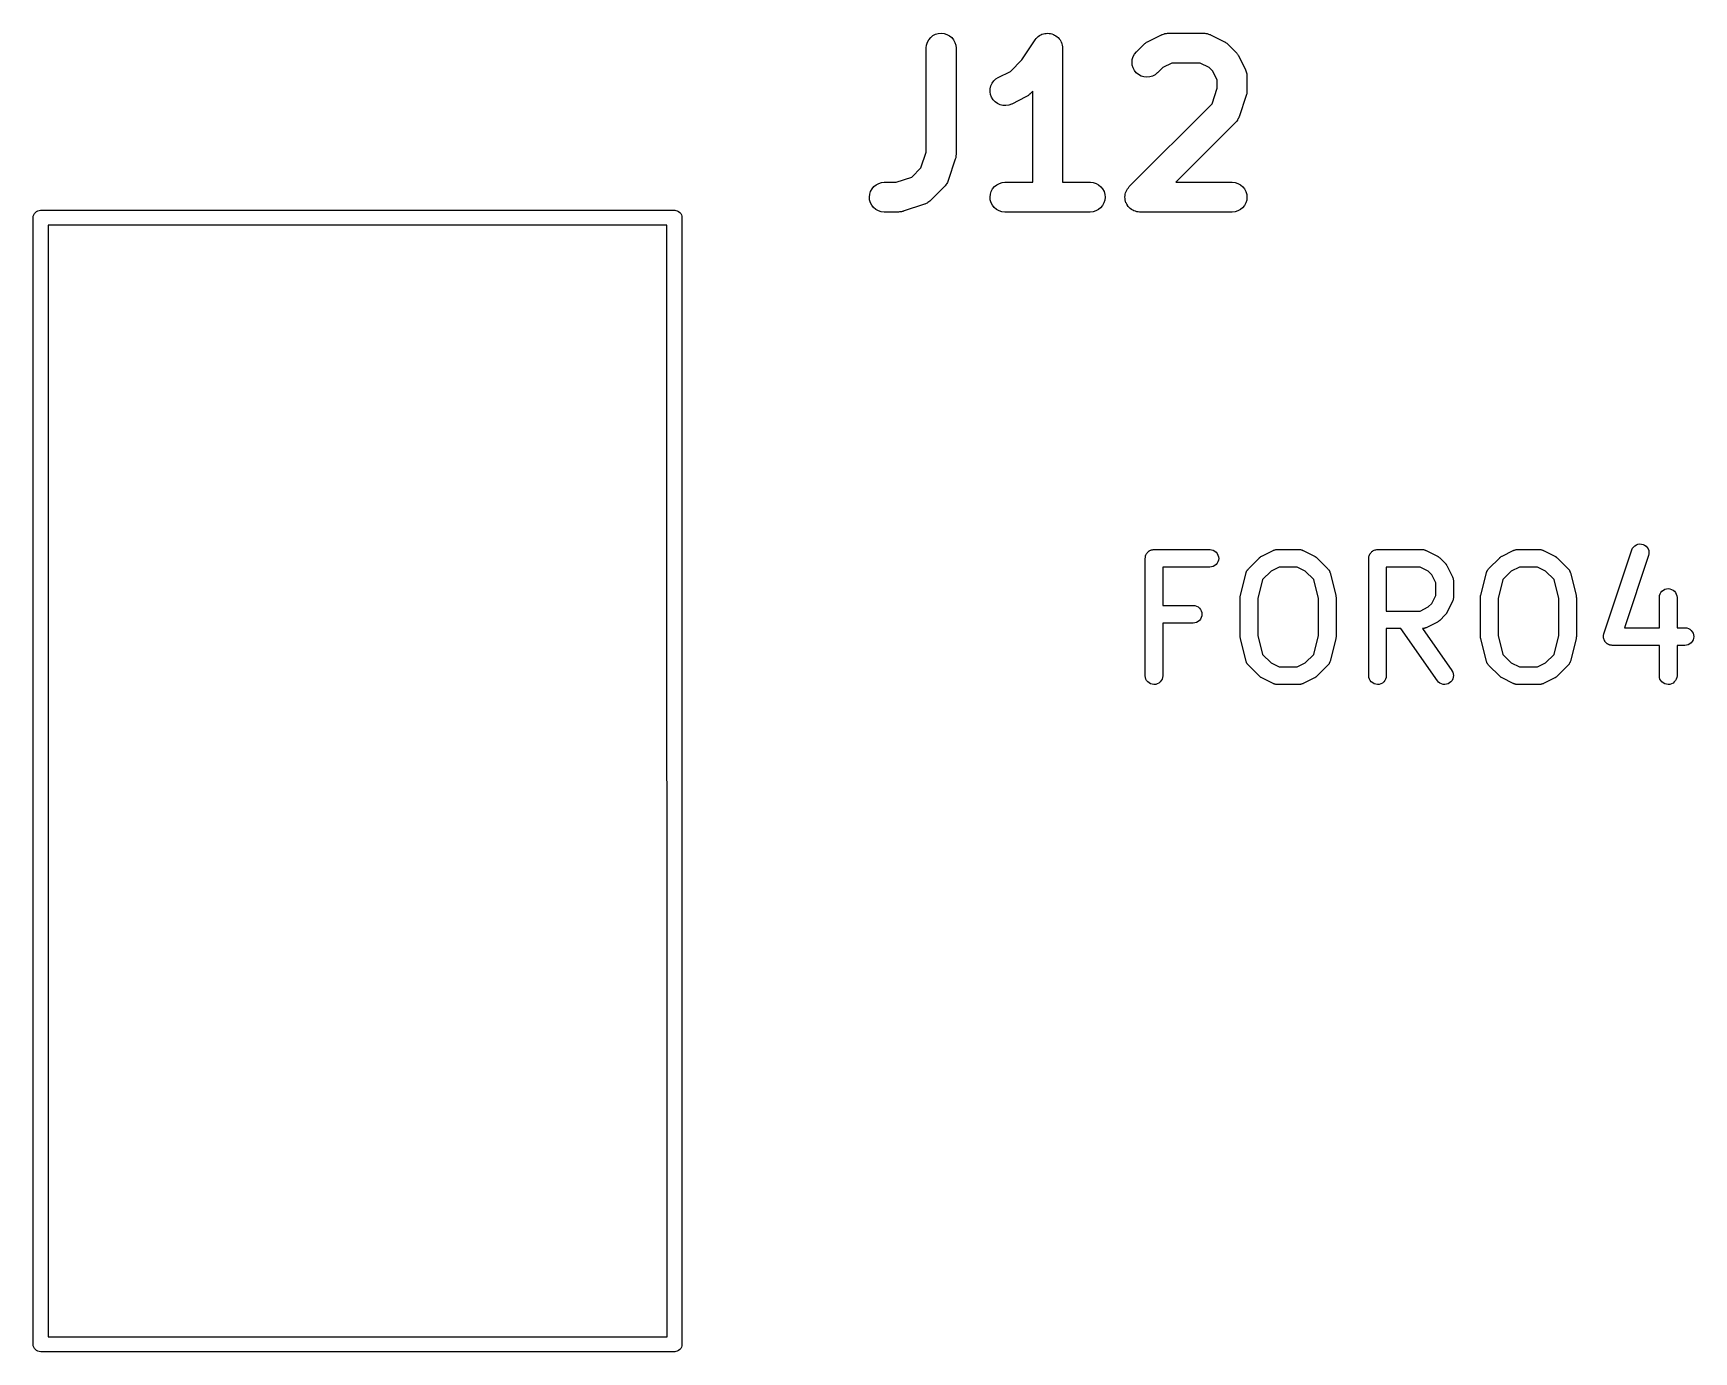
# Model space of a CAD drawing. Extents: x 52.4 to 149.4, y -66.8 to -27.6.
# Drawn here: x 135.24 to 149.38, y -66.41 to -55.18 of the extents above; entities that cross this region are included whole.
import ezdxf

# ---------------------------------------------------------------- set-up
doc = ezdxf.new("R2010")
doc.units = 0
doc.layers.add('BLACK', color=7, linetype='CONTINUOUS')

msp = doc.modelspace()

# ---------------------------------------------------------------- linework, layer by layer
at = {"layer": 'BLACK', "linetype": 'CONTINUOUS'}
for p, q in [((142.924, -55.1868), (142.948, -55.1798)), ((142.948, -55.1798), (142.973, -55.1775)), ((142.973, -55.1775), (142.997, -55.1801)), ((142.997, -55.1801), (143.021, -55.1874)), ((143.844, -55.1832), (143.855, -55.1798)), ((143.855, -55.1797), (143.868, -55.1787)), ((143.855, -55.1798), (143.855, -55.1797)), ((143.855, -55.1798), (143.855, -55.1798)), ((143.868, -55.1787), (143.88, -55.1775)), ((143.88, -55.1775), (143.88, -55.1775)), ((143.88, -55.1775), (143.892, -55.1788)), ((143.88, -55.1775), (143.88, -55.1775)), ((143.892, -55.1788), (143.905, -55.1801)), ((143.905, -55.1801), (143.905, -55.1801)), ((143.905, -55.1801), (143.905, -55.1802)), ((143.905, -55.1802), (143.916, -55.1836)), ((144.875, -55.1816), (144.879, -55.181)), ((144.879, -55.181), (144.882, -55.1799)), ((144.882, -55.1799), (144.891, -55.1791)), ((144.891, -55.1791), (144.9, -55.1777)), ((144.9, -55.1777), (144.903, -55.1779)), ((144.903, -55.1779), (144.907, -55.1775)), ((144.907, -55.1775), (145.21, -55.1775)), ((145.21, -55.1775), (145.211, -55.1775)), ((145.211, -55.1775), (145.215, -55.178)), ((145.215, -55.178), (145.219, -55.1779)), ((145.219, -55.1779), (145.227, -55.1793)), ((145.227, -55.1793), (145.236, -55.1803)), ((145.236, -55.1803), (145.239, -55.1814)), ((142.845, -55.3027), (142.848, -55.2781)), ((142.845, -55.3045), (142.845, -55.3027)), ((142.845, -56.1911), (142.845, -55.3045)), ((142.848, -55.2781), (142.855, -55.2545)), ((142.855, -55.2545), (142.867, -55.2328)), ((142.867, -55.2328), (142.883, -55.2138)), ((142.883, -55.2138), (142.902, -55.1983)), ((142.902, -55.1983), (142.924, -55.1868)), ((143.021, -55.1874), (143.043, -55.1992)), ((143.043, -55.1992), (143.062, -55.215)), ((143.062, -55.215), (143.078, -55.2342)), ((143.078, -55.2342), (143.089, -55.2561)), ((143.089, -55.2561), (143.096, -55.2799)), ((143.096, -55.2799), (143.099, -55.3045)), ((143.099, -55.3045), (143.099, -56.2117)), ((143.659, -55.405), (143.773, -55.2341)), ((143.773, -55.2341), (143.774, -55.2328)), ((143.774, -55.2326), (143.783, -55.2229)), ((143.774, -55.2328), (143.774, -55.2326)), ((143.774, -55.2328), (143.774, -55.2328)), ((143.774, -55.2328), (143.774, -55.2328)), ((143.783, -55.2229), (143.79, -55.2138)), ((143.79, -55.2136), (143.8, -55.2059)), ((143.79, -55.2137), (143.79, -55.2136)), ((143.79, -55.2138), (143.79, -55.2137)), ((143.8, -55.2059), (143.81, -55.1983)), ((143.81, -55.1981), (143.821, -55.1925)), ((143.81, -55.1982), (143.81, -55.1981)), ((143.81, -55.1983), (143.81, -55.1982)), ((143.821, -55.1925), (143.831, -55.1868)), ((143.831, -55.1868), (143.832, -55.1867)), ((143.832, -55.1867), (143.844, -55.1832)), ((143.832, -55.1867), (143.832, -55.1867)), ((143.916, -55.1836), (143.928, -55.1874)), ((143.928, -55.1874), (143.928, -55.1875)), ((143.928, -55.1875), (143.928, -55.1875)), ((143.928, -55.1875), (143.939, -55.1932)), ((143.939, -55.1932), (143.95, -55.1992)), ((143.95, -55.1992), (143.95, -55.1993)), ((143.95, -55.1993), (143.95, -55.1993)), ((143.95, -55.1993), (143.96, -55.2073)), ((143.96, -55.2073), (143.969, -55.215)), ((143.969, -55.215), (143.969, -55.2151)), ((143.969, -55.2151), (143.969, -55.2152)), ((143.969, -55.2152), (143.977, -55.2248)), ((143.977, -55.2248), (143.985, -55.2342)), ((143.985, -55.2342), (143.985, -55.2343)), ((143.985, -55.2343), (143.985, -55.2344)), ((143.985, -55.2344), (143.991, -55.2453)), ((143.991, -55.2453), (143.996, -55.2561)), ((143.996, -55.2561), (143.996, -55.2562)), ((143.996, -55.2562), (143.997, -55.2563)), ((143.997, -55.2563), (144, -55.2683)), ((144, -55.2683), (144.004, -55.2799)), ((144.004, -55.2799), (144.004, -55.28)), ((144.004, -55.28), (144.004, -55.28)), ((144.004, -55.28), (144.005, -55.2925)), ((144.005, -55.2925), (144.006, -55.3045)), ((144.006, -55.3045), (144.006, -56.4475)), ((144.636, -55.3357), (144.696, -55.2752)), ((144.696, -55.2752), (144.698, -55.274)), ((144.698, -55.274), (144.703, -55.2695)), ((144.703, -55.2695), (144.708, -55.2646)), ((144.708, -55.2646), (144.713, -55.2618)), ((144.713, -55.2618), (144.717, -55.2585)), ((144.717, -55.2585), (144.723, -55.2552)), ((144.723, -55.2552), (144.729, -55.2514)), ((144.729, -55.2514), (144.85, -55.1909)), ((144.85, -55.1909), (144.852, -55.1901)), ((144.852, -55.1901), (144.855, -55.1889)), ((144.855, -55.1889), (144.859, -55.1871)), ((144.859, -55.1871), (144.867, -55.1846)), ((144.867, -55.1846), (144.875, -55.1816)), ((145.239, -55.1814), (145.243, -55.1821)), ((145.243, -55.1821), (145.251, -55.1852)), ((145.251, -55.1852), (145.26, -55.1878)), ((145.26, -55.1878), (145.263, -55.1896)), ((145.263, -55.1896), (145.266, -55.1909)), ((145.266, -55.1909), (145.387, -55.2514)), ((145.387, -55.2514), (145.389, -55.2522)), ((145.389, -55.2522), (145.395, -55.2561)), ((145.395, -55.2561), (145.401, -55.2595)), ((145.401, -55.2595), (145.405, -55.2628)), ((145.405, -55.2628), (145.41, -55.2657)), ((145.41, -55.2657), (145.415, -55.2707)), ((145.415, -55.2707), (145.42, -55.2752)), ((145.42, -55.2752), (145.481, -55.3357)), ((143.562, -55.5025), (143.659, -55.405)), ((144.599, -55.425), (144.601, -55.4004)), ((144.601, -55.4497), (144.599, -55.425)), ((144.601, -55.4004), (144.608, -55.3767)), ((144.608, -55.4735), (144.601, -55.4497)), ((144.608, -55.3767), (144.62, -55.3548)), ((144.62, -55.3548), (144.636, -55.3357)), ((144.937, -55.4315), (144.861, -55.4694)), ((145.18, -55.4315), (144.937, -55.4315)), ((145.255, -55.4694), (145.18, -55.4315)), ((145.481, -55.3357), (145.482, -55.3369)), ((145.482, -55.3369), (145.486, -55.3425)), ((145.486, -55.3425), (145.491, -55.3477)), ((145.491, -55.3477), (145.494, -55.3522)), ((145.494, -55.3522), (145.497, -55.3563)), ((145.497, -55.3563), (145.501, -55.3626)), ((145.501, -55.3626), (145.505, -55.3687)), ((145.505, -55.3687), (145.565, -55.4896)), ((143.396, -55.6268), (143.406, -55.6042)), ((143.406, -55.6042), (143.42, -55.584)), ((143.42, -55.584), (143.438, -55.567)), ((143.438, -55.567), (143.459, -55.5538)), ((143.459, -55.5538), (143.562, -55.5025)), ((144.62, -55.4954), (144.608, -55.4735)), ((144.635, -55.5146), (144.62, -55.4954)), ((144.654, -55.5305), (144.635, -55.5146)), ((144.676, -55.5424), (144.654, -55.5305)), ((144.7, -55.5498), (144.676, -55.5424)), ((144.724, -55.5525), (144.7, -55.5498)), ((144.749, -55.5503), (144.724, -55.5525)), ((144.773, -55.5434), (144.749, -55.5503)), ((144.795, -55.532), (144.773, -55.5434)), ((144.814, -55.5165), (144.795, -55.532)), ((144.816, -55.5153), (144.814, -55.5165)), ((144.861, -55.4694), (144.816, -55.5153)), ((145.287, -55.5007), (145.255, -55.4694)), ((145.324, -55.5764), (145.287, -55.5007)), ((145.324, -55.6468), (145.324, -55.5764)), ((145.565, -55.4896), (145.566, -55.4912)), ((145.566, -55.4912), (145.567, -55.4947)), ((145.567, -55.4947), (145.569, -55.498)), ((145.569, -55.498), (145.571, -55.5063)), ((145.571, -55.5063), (145.574, -55.5145)), ((145.574, -55.5145), (145.575, -55.5182)), ((145.575, -55.5182), (145.576, -55.5218)), ((145.576, -55.5218), (145.577, -55.5304)), ((145.577, -55.5304), (145.578, -55.539)), ((145.578, -55.539), (145.578, -55.5427)), ((145.578, -55.5427), (145.578, -55.5464)), ((145.578, -55.5464), (145.578, -55.6674)), ((143.389, -55.6757), (143.39, -55.6509)), ((143.393, -55.7002), (143.389, -55.6757)), ((143.39, -55.6509), (143.396, -55.6268)), ((143.402, -55.7234), (143.393, -55.7002)), ((143.415, -55.7445), (143.402, -55.7234)), ((143.432, -55.7626), (143.415, -55.7445)), ((143.694, -55.7205), (143.573, -55.781)), ((143.7, -55.7167), (143.694, -55.7205)), ((143.706, -55.7134), (143.7, -55.7167)), ((143.71, -55.7101), (143.706, -55.7134)), ((143.715, -55.7073), (143.71, -55.7101)), ((143.72, -55.7024), (143.715, -55.7073)), ((143.726, -55.698), (143.72, -55.7024)), ((143.727, -55.6967), (143.726, -55.698)), ((143.752, -55.6716), (143.727, -55.6967)), ((143.752, -56.4475), (143.752, -55.6716)), ((145.28, -55.7802), (145.324, -55.6468)), ((145.572, -55.7075), (145.511, -55.889)), ((145.573, -55.7006), (145.572, -55.7075)), ((145.576, -55.6938), (145.573, -55.7006)), ((145.577, -55.6834), (145.576, -55.6885)), ((145.576, -55.6885), (145.576, -55.6938)), ((145.578, -55.6762), (145.577, -55.6834)), ((145.578, -55.6674), (145.578, -55.6692)), ((145.578, -55.6692), (145.578, -55.6762)), ((143.452, -55.7771), (143.432, -55.7626)), ((143.475, -55.7874), (143.452, -55.7771)), ((143.499, -55.7932), (143.475, -55.7874)), ((143.524, -55.7942), (143.499, -55.7932)), ((143.548, -55.7903), (143.524, -55.7942)), ((143.571, -55.7818), (143.548, -55.7903)), ((143.573, -55.781), (143.571, -55.7818)), ((144.575, -56.4847), (145.28, -55.7802)), ((145.481, -55.9386), (144.972, -56.4475)), ((145.483, -55.9357), (145.481, -55.9386)), ((145.486, -55.9332), (145.483, -55.9357)), ((145.491, -55.9262), (145.486, -55.9332)), ((145.496, -55.9195), (145.491, -55.9262)), ((145.498, -55.9162), (145.496, -55.9195)), ((145.5, -55.9131), (145.498, -55.9162)), ((145.504, -55.9053), (145.5, -55.9131)), ((145.508, -55.8976), (145.504, -55.9053)), ((145.509, -55.894), (145.508, -55.8976)), ((145.511, -55.8906), (145.509, -55.894)), ((145.511, -55.889), (145.511, -55.8906)), ((142.8, -56.3245), (142.845, -56.1911)), ((143.092, -56.2518), (143.032, -56.4333)), ((143.094, -56.2449), (143.092, -56.2518)), ((143.096, -56.2381), (143.094, -56.2449)), ((143.097, -56.2328), (143.096, -56.2381)), ((143.098, -56.2277), (143.097, -56.2328)), ((143.099, -56.2134), (143.098, -56.2205)), ((143.098, -56.2205), (143.098, -56.2277)), ((143.099, -56.2117), (143.099, -56.2134)), ((142.44, -56.4571), (142.463, -56.4499)), ((142.463, -56.4499), (142.488, -56.4475)), ((142.488, -56.4475), (142.588, -56.4475)), ((142.588, -56.4475), (142.722, -56.403)), ((142.722, -56.403), (142.8, -56.3245)), ((143.025, -56.4495), (143.021, -56.4574)), ((143.029, -56.4419), (143.025, -56.4495)), ((143.03, -56.4383), (143.029, -56.4419)), ((143.031, -56.4349), (143.03, -56.4383)), ((143.032, -56.4333), (143.031, -56.4349)), ((143.468, -56.4571), (143.492, -56.4499)), ((143.492, -56.4499), (143.516, -56.4475)), ((143.516, -56.4475), (143.752, -56.4475)), ((144.006, -56.4475), (144.242, -56.4475)), ((144.242, -56.4475), (144.244, -56.4475)), ((144.244, -56.4475), (144.268, -56.4503)), ((144.268, -56.4503), (144.292, -56.4578)), ((144.972, -56.4475), (145.451, -56.4475)), ((145.451, -56.4475), (145.453, -56.4475)), ((145.453, -56.4475), (145.478, -56.4503)), ((145.478, -56.4503), (145.501, -56.4578)), ((142.361, -56.5736), (142.364, -56.549)), ((142.363, -56.5983), (142.361, -56.5736)), ((142.364, -56.549), (142.371, -56.5253)), ((142.371, -56.5253), (142.383, -56.5035)), ((142.383, -56.5035), (142.399, -56.4844)), ((142.399, -56.4844), (142.418, -56.4687)), ((142.418, -56.4687), (142.44, -56.4571)), ((143.001, -56.4829), (142.88, -56.6038)), ((143.004, -56.48), (143.001, -56.4829)), ((143.006, -56.4775), (143.004, -56.48)), ((143.011, -56.4704), (143.006, -56.4775)), ((143.017, -56.4637), (143.011, -56.4704)), ((143.019, -56.4605), (143.017, -56.4637)), ((143.021, -56.4574), (143.019, -56.4605)), ((143.389, -56.5736), (143.392, -56.549)), ((143.391, -56.5983), (143.389, -56.5736)), ((143.392, -56.549), (143.399, -56.5253)), ((143.399, -56.5253), (143.411, -56.5035)), ((143.411, -56.5035), (143.427, -56.4844)), ((143.427, -56.4844), (143.446, -56.4687)), ((143.446, -56.4687), (143.468, -56.4571)), ((144.292, -56.4578), (144.314, -56.4697)), ((144.314, -56.4697), (144.333, -56.4857)), ((144.333, -56.4857), (144.348, -56.505)), ((144.348, -56.505), (144.36, -56.5269)), ((144.36, -56.5269), (144.367, -56.5507)), ((144.369, -56.5754), (144.366, -56.6001)), ((144.367, -56.5507), (144.369, -56.5754)), ((144.538, -56.5736), (144.54, -56.5616)), ((144.538, -56.5739), (144.538, -56.5736)), ((144.538, -56.5741), (144.538, -56.5739)), ((144.539, -56.5861), (144.538, -56.5741)), ((144.54, -56.5983), (144.539, -56.5861)), ((144.54, -56.5616), (144.541, -56.5494)), ((144.541, -56.549), (144.544, -56.5373)), ((144.541, -56.5492), (144.541, -56.549)), ((144.541, -56.5494), (144.541, -56.5492)), ((144.544, -56.5373), (144.548, -56.5257)), ((144.548, -56.5253), (144.554, -56.5145)), ((144.548, -56.5255), (144.548, -56.5253)), ((144.548, -56.5257), (144.548, -56.5255)), ((144.554, -56.5145), (144.56, -56.5039)), ((144.56, -56.5035), (144.568, -56.4942)), ((144.56, -56.5037), (144.56, -56.5035)), ((144.56, -56.5039), (144.56, -56.5037)), ((144.568, -56.4942), (144.575, -56.4847)), ((145.501, -56.4578), (145.523, -56.4697)), ((145.523, -56.4697), (145.542, -56.4857)), ((145.542, -56.4857), (145.558, -56.505)), ((145.558, -56.505), (145.569, -56.5269)), ((145.569, -56.5269), (145.576, -56.5507)), ((145.576, -56.5507), (145.578, -56.5754)), ((145.578, -56.5754), (145.576, -56.6001)), ((135.237, -56.7376), (135.241, -56.7256)), ((135.241, -56.7256), (135.247, -56.7146)), ((135.247, -56.7146), (135.255, -56.7049)), ((135.255, -56.7049), (135.265, -56.6969)), ((135.265, -56.6969), (135.276, -56.691)), ((135.276, -56.691), (135.288, -56.6874)), ((135.288, -56.6874), (135.297, -56.6865)), ((135.297, -56.6865), (135.3, -56.6862)), ((135.3, -56.6862), (135.303, -56.6865)), ((135.303, -56.6865), (140.697, -56.6865)), ((140.697, -56.6865), (140.7, -56.6862)), ((140.7, -56.6862), (140.703, -56.6865)), ((140.703, -56.6865), (140.712, -56.6874)), ((140.712, -56.6874), (140.724, -56.691)), ((140.724, -56.691), (140.735, -56.6969)), ((140.735, -56.6969), (140.745, -56.7049)), ((140.745, -56.7049), (140.753, -56.7146)), ((140.753, -56.7146), (140.759, -56.7256)), ((140.759, -56.7256), (140.763, -56.7376)), ((142.37, -56.6221), (142.363, -56.5983)), ((142.382, -56.6441), (142.37, -56.6221)), ((142.397, -56.6634), (142.382, -56.6441)), ((142.416, -56.6793), (142.397, -56.6634)), ((142.438, -56.6913), (142.416, -56.6793)), ((142.462, -56.6987), (142.438, -56.6913)), ((142.486, -56.7015), (142.462, -56.6987)), ((142.488, -56.7015), (142.486, -56.7015)), ((142.609, -56.7015), (142.488, -56.7015)), ((142.616, -56.7008), (142.609, -56.7015)), ((142.623, -56.7007), (142.616, -56.7008)), ((142.628, -56.6996), (142.623, -56.7007)), ((142.634, -56.6991), (142.628, -56.6996)), ((142.641, -56.697), (142.634, -56.6991)), ((142.648, -56.6956), (142.641, -56.697)), ((142.649, -56.695), (142.648, -56.6956)), ((142.831, -56.6345), (142.649, -56.695)), ((142.834, -56.633), (142.831, -56.6345)), ((142.838, -56.632), (142.834, -56.633)), ((142.845, -56.628), (142.838, -56.632)), ((142.853, -56.6244), (142.845, -56.628)), ((142.856, -56.6223), (142.853, -56.6244)), ((142.86, -56.6206), (142.856, -56.6223)), ((142.866, -56.6151), (142.86, -56.6206)), ((142.874, -56.6101), (142.866, -56.6151)), ((142.876, -56.6074), (142.874, -56.6101)), ((142.879, -56.6051), (142.876, -56.6074)), ((142.88, -56.6038), (142.879, -56.6051)), ((143.398, -56.6221), (143.391, -56.5983)), ((143.41, -56.6441), (143.398, -56.6221)), ((143.425, -56.6634), (143.41, -56.6441)), ((143.444, -56.6793), (143.425, -56.6634)), ((143.466, -56.6913), (143.444, -56.6793)), ((143.49, -56.6987), (143.466, -56.6913)), ((143.514, -56.7015), (143.49, -56.6987)), ((143.516, -56.7015), (143.514, -56.7015)), ((144.242, -56.7015), (143.516, -56.7015)), ((144.267, -56.6991), (144.242, -56.7015)), ((144.29, -56.6919), (144.267, -56.6991)), ((144.312, -56.6803), (144.29, -56.6919)), ((144.331, -56.6646), (144.312, -56.6803)), ((144.347, -56.6455), (144.331, -56.6646)), ((144.359, -56.6237), (144.347, -56.6455)), ((144.366, -56.6001), (144.359, -56.6237)), ((144.541, -56.5985), (144.54, -56.5983)), ((144.541, -56.5988), (144.541, -56.5985)), ((144.544, -56.6104), (144.541, -56.5988)), ((144.547, -56.6221), (144.544, -56.6104)), ((144.548, -56.6223), (144.547, -56.6221)), ((144.548, -56.6225), (144.548, -56.6223)), ((144.553, -56.6333), (144.548, -56.6225)), ((144.559, -56.6441), (144.553, -56.6333)), ((144.559, -56.6442), (144.559, -56.6441)), ((144.559, -56.6444), (144.559, -56.6442)), ((144.567, -56.6539), (144.559, -56.6444)), ((144.575, -56.6634), (144.567, -56.6539)), ((144.575, -56.6635), (144.575, -56.6634)), ((144.575, -56.6637), (144.575, -56.6635)), ((144.584, -56.6715), (144.575, -56.6637)), ((144.593, -56.6793), (144.584, -56.6715)), ((144.594, -56.6794), (144.593, -56.6793)), ((144.594, -56.6796), (144.594, -56.6794)), ((144.605, -56.6854), (144.594, -56.6796)), ((144.615, -56.6913), (144.605, -56.6854)), ((144.616, -56.6914), (144.615, -56.6913)), ((144.615, -56.6913), (144.615, -56.6913)), ((144.627, -56.695), (144.616, -56.6914)), ((144.639, -56.6987), (144.627, -56.695)), ((144.639, -56.6988), (144.639, -56.6987)), ((144.651, -56.7001), (144.639, -56.6988)), ((144.639, -56.6988), (144.639, -56.6988)), ((144.663, -56.7015), (144.651, -56.7001)), ((144.664, -56.7015), (144.663, -56.7015)), ((144.665, -56.7015), (144.664, -56.7015)), ((144.664, -56.7015), (144.664, -56.7015)), ((144.664, -56.7015), (144.664, -56.7015)), ((145.451, -56.7015), (144.665, -56.7015)), ((145.476, -56.6991), (145.451, -56.7015)), ((145.5, -56.6919), (145.476, -56.6991)), ((145.522, -56.6803), (145.5, -56.6919)), ((145.541, -56.6646), (145.522, -56.6803)), ((145.557, -56.6455), (145.541, -56.6646)), ((145.569, -56.6237), (145.557, -56.6455)), ((145.576, -56.6001), (145.569, -56.6237)), ((135.236, -56.75), (135.237, -56.7376)), ((135.237, -56.7531), (135.236, -56.75)), ((135.237, -66.3469), (135.237, -56.7531)), ((135.363, -56.8135), (135.363, -66.2865)), ((140.636, -56.8135), (135.363, -56.8135)), ((140.637, -66.2865), (140.636, -56.8135)), ((140.763, -56.7376), (140.764, -56.75)), ((140.764, -56.75), (140.763, -56.7531)), ((140.763, -56.7531), (140.763, -66.3469)), ((148.858, -59.5801), (148.864, -59.5668)), ((148.864, -59.5668), (148.873, -59.5549)), ((148.873, -59.5549), (148.883, -59.545)), ((148.883, -59.545), (148.896, -59.5373)), ((148.896, -59.5373), (148.909, -59.5322)), ((148.909, -59.5322), (148.924, -59.5299)), ((148.924, -59.5299), (148.939, -59.5304)), ((148.939, -59.5304), (148.953, -59.5338)), ((148.953, -59.5338), (148.966, -59.5398)), ((148.966, -59.5398), (148.978, -59.5484)), ((148.978, -59.5484), (148.988, -59.559)), ((148.988, -59.559), (148.996, -59.5715)), ((144.711, -59.6513), (144.712, -59.6443)), ((144.711, -59.6518), (144.711, -59.6513)), ((144.711, -59.6519), (144.711, -59.6518)), ((144.711, -59.6524), (144.711, -59.6519)), ((144.711, -59.6519), (144.711, -59.6519)), ((144.711, -60.6524), (144.711, -59.6524)), ((144.712, -59.6368), (144.714, -59.6301)), ((144.712, -59.637), (144.712, -59.6368)), ((144.712, -59.6373), (144.712, -59.637)), ((144.712, -59.6443), (144.712, -59.6373)), ((144.714, -59.6301), (144.717, -59.6233)), ((144.717, -59.6228), (144.72, -59.6166)), ((144.717, -59.6231), (144.717, -59.6228)), ((144.717, -59.6233), (144.717, -59.6231)), ((144.72, -59.6166), (144.724, -59.6104)), ((144.724, -59.61), (144.728, -59.6046)), ((144.724, -59.6102), (144.724, -59.61)), ((144.724, -59.6104), (144.724, -59.6102)), ((144.728, -59.6046), (144.733, -59.5992)), ((144.733, -59.5988), (144.739, -59.5944)), ((144.733, -59.599), (144.733, -59.5988)), ((144.733, -59.5992), (144.733, -59.599)), ((144.739, -59.5944), (144.744, -59.5899)), ((144.744, -59.5898), (144.745, -59.5896)), ((144.744, -59.5899), (144.744, -59.5898)), ((144.745, -59.5896), (144.751, -59.5864)), ((144.751, -59.5864), (144.757, -59.583)), ((144.757, -59.583), (144.758, -59.5828)), ((144.757, -59.583), (144.757, -59.583)), ((144.758, -59.5828), (144.764, -59.5808)), ((144.764, -59.5808), (144.771, -59.5788)), ((144.771, -59.5788), (144.772, -59.5787)), ((144.771, -59.5788), (144.771, -59.5788)), ((144.772, -59.5787), (144.779, -59.5781)), ((144.779, -59.5781), (144.786, -59.5774)), ((144.786, -59.5774), (145.262, -59.5774)), ((145.262, -59.5774), (145.263, -59.5774)), ((145.263, -59.5774), (145.277, -59.579)), ((145.277, -59.579), (145.291, -59.5834)), ((145.291, -59.5834), (145.304, -59.5905)), ((145.315, -59.7056), (145.303, -59.7148)), ((145.304, -59.5905), (145.315, -59.5999)), ((145.315, -59.5999), (145.325, -59.6113)), ((145.324, -59.6943), (145.315, -59.7056)), ((145.331, -59.6814), (145.324, -59.6943)), ((145.325, -59.6113), (145.331, -59.6243)), ((145.331, -59.6243), (145.336, -59.6383)), ((145.335, -59.6675), (145.331, -59.6814)), ((145.337, -59.6529), (145.335, -59.6675)), ((145.336, -59.6383), (145.337, -59.6529)), ((145.59, -59.7422), (145.685, -59.647)), ((145.685, -59.647), (145.686, -59.6462)), ((145.686, -59.6462), (145.689, -59.6436)), ((145.689, -59.6436), (145.692, -59.6407)), ((145.692, -59.6407), (145.695, -59.639)), ((145.695, -59.639), (145.697, -59.6371)), ((145.697, -59.6371), (145.701, -59.6352)), ((145.701, -59.6352), (145.705, -59.6329)), ((145.705, -59.6329), (145.8, -59.5853)), ((145.8, -59.5853), (145.801, -59.5848)), ((145.801, -59.5848), (145.803, -59.5841)), ((145.803, -59.5841), (145.805, -59.583)), ((145.805, -59.583), (145.81, -59.5816)), ((145.81, -59.5816), (145.814, -59.5798)), ((145.814, -59.5798), (145.817, -59.5794)), ((145.817, -59.5794), (145.819, -59.5788)), ((145.819, -59.5788), (145.824, -59.5783)), ((145.824, -59.5783), (145.829, -59.5775)), ((145.829, -59.5775), (145.831, -59.5776)), ((145.831, -59.5776), (145.833, -59.5774)), ((145.833, -59.5774), (146.024, -59.5774)), ((146.024, -59.5774), (146.025, -59.5774)), ((146.025, -59.5774), (146.027, -59.5776)), ((146.027, -59.5776), (146.029, -59.5776)), ((146.029, -59.5776), (146.034, -59.5784)), ((146.034, -59.5784), (146.039, -59.579)), ((146.039, -59.579), (146.041, -59.5797)), ((146.041, -59.5797), (146.044, -59.5801)), ((146.044, -59.5801), (146.048, -59.5819)), ((146.048, -59.5819), (146.053, -59.5834)), ((146.053, -59.5834), (146.055, -59.5845)), ((146.055, -59.5845), (146.057, -59.5853)), ((146.057, -59.5853), (146.153, -59.6329)), ((146.153, -59.6329), (146.154, -59.6334)), ((146.154, -59.6334), (146.157, -59.6357)), ((146.157, -59.6357), (146.161, -59.6377)), ((146.161, -59.6377), (146.163, -59.6397)), ((146.163, -59.6397), (146.166, -59.6414)), ((146.166, -59.6414), (146.169, -59.6443)), ((146.169, -59.6443), (146.172, -59.647)), ((146.172, -59.647), (146.267, -59.7422)), ((146.615, -59.6513), (146.616, -59.6443)), ((146.615, -59.6518), (146.615, -59.6513)), ((146.615, -59.6519), (146.615, -59.6518)), ((146.615, -59.6524), (146.615, -59.6519)), ((146.615, -59.6519), (146.615, -59.6519)), ((146.615, -60.6524), (146.615, -59.6524)), ((146.616, -59.6443), (146.617, -59.6373)), ((146.617, -59.6368), (146.619, -59.6301)), ((146.617, -59.637), (146.617, -59.6368)), ((146.617, -59.6373), (146.617, -59.637)), ((146.619, -59.6301), (146.621, -59.6233)), ((146.621, -59.6231), (146.622, -59.6228)), ((146.621, -59.6233), (146.621, -59.6231)), ((146.622, -59.6228), (146.625, -59.6166)), ((146.625, -59.6166), (146.628, -59.6104)), ((146.628, -59.6102), (146.629, -59.61)), ((146.628, -59.6104), (146.628, -59.6102)), ((146.629, -59.61), (146.633, -59.6046)), ((146.633, -59.6046), (146.638, -59.5992)), ((146.638, -59.5988), (146.643, -59.5944)), ((146.638, -59.599), (146.638, -59.5988)), ((146.638, -59.5992), (146.638, -59.599)), ((146.643, -59.5944), (146.649, -59.5899)), ((146.649, -59.5896), (146.656, -59.5864)), ((146.649, -59.5898), (146.649, -59.5896)), ((146.649, -59.5899), (146.649, -59.5898)), ((146.656, -59.5864), (146.662, -59.583)), ((146.662, -59.5828), (146.669, -59.5808)), ((146.662, -59.583), (146.662, -59.5828)), ((146.662, -59.583), (146.662, -59.583)), ((146.669, -59.5808), (146.676, -59.5788)), ((146.676, -59.5787), (146.683, -59.5781)), ((146.676, -59.5788), (146.676, -59.5787)), ((146.676, -59.5788), (146.676, -59.5788)), ((146.683, -59.5781), (146.69, -59.5774)), ((146.69, -59.5774), (147.071, -59.5774)), ((147.071, -59.5774), (147.072, -59.5774)), ((147.072, -59.5774), (147.075, -59.5776)), ((147.075, -59.5776), (147.077, -59.5776)), ((147.077, -59.5776), (147.082, -59.5784)), ((147.082, -59.5784), (147.087, -59.579)), ((147.087, -59.579), (147.089, -59.5797)), ((147.089, -59.5797), (147.091, -59.5801)), ((147.091, -59.5801), (147.096, -59.5819)), ((147.096, -59.5819), (147.101, -59.5834)), ((147.101, -59.5834), (147.103, -59.5845)), ((147.103, -59.5845), (147.105, -59.5853)), ((147.105, -59.5853), (147.2, -59.6329)), ((147.2, -59.6329), (147.201, -59.6334)), ((147.201, -59.6334), (147.205, -59.6357)), ((147.205, -59.6357), (147.208, -59.6377)), ((147.208, -59.6377), (147.211, -59.6397)), ((147.211, -59.6397), (147.213, -59.6414)), ((147.213, -59.6414), (147.216, -59.6443)), ((147.216, -59.6443), (147.22, -59.647)), ((147.22, -59.647), (147.267, -59.6946)), ((147.267, -59.6946), (147.268, -59.6953)), ((147.268, -59.6953), (147.271, -59.6986)), ((147.271, -59.6986), (147.274, -59.7017)), ((147.274, -59.7017), (147.275, -59.7043)), ((147.275, -59.7043), (147.277, -59.7068)), ((147.277, -59.7068), (147.279, -59.7105)), ((147.637, -59.7422), (147.733, -59.647)), ((147.733, -59.6462), (147.737, -59.6436)), ((147.733, -59.647), (147.733, -59.6462)), ((147.737, -59.6436), (147.74, -59.6407)), ((147.74, -59.6407), (147.742, -59.639)), ((147.742, -59.639), (147.745, -59.6371)), ((147.745, -59.6371), (147.749, -59.6352)), ((147.749, -59.6352), (147.752, -59.6329)), ((147.752, -59.6329), (147.847, -59.5853)), ((147.847, -59.5853), (147.848, -59.5848)), ((147.848, -59.5848), (147.85, -59.5841)), ((147.85, -59.5841), (147.852, -59.583)), ((147.852, -59.583), (147.857, -59.5816)), ((147.857, -59.5816), (147.862, -59.5798)), ((147.862, -59.5798), (147.864, -59.5794)), ((147.864, -59.5794), (147.866, -59.5788)), ((147.866, -59.5788), (147.871, -59.5783)), ((147.871, -59.5783), (147.877, -59.5775)), ((147.877, -59.5775), (147.879, -59.5776)), ((147.879, -59.5776), (147.881, -59.5774)), ((147.881, -59.5774), (148.071, -59.5774)), ((148.071, -59.5774), (148.072, -59.5774)), ((148.072, -59.5774), (148.075, -59.5776)), ((148.075, -59.5776), (148.077, -59.5776)), ((148.077, -59.5776), (148.082, -59.5784)), ((148.082, -59.5784), (148.087, -59.579)), ((148.087, -59.579), (148.089, -59.5797)), ((148.089, -59.5797), (148.091, -59.5801)), ((148.091, -59.5801), (148.096, -59.5819)), ((148.096, -59.5819), (148.101, -59.5834)), ((148.101, -59.5834), (148.103, -59.5845)), ((148.103, -59.5845), (148.105, -59.5853)), ((148.105, -59.5853), (148.2, -59.6329)), ((148.2, -59.6329), (148.201, -59.6334)), ((148.201, -59.6334), (148.205, -59.6357)), ((148.205, -59.6357), (148.208, -59.6377)), ((148.208, -59.6377), (148.211, -59.6397)), ((148.211, -59.6397), (148.213, -59.6414)), ((148.213, -59.6414), (148.216, -59.6443)), ((148.216, -59.6443), (148.22, -59.647)), ((148.22, -59.647), (148.315, -59.7422)), ((148.619, -60.2953), (148.857, -59.581)), ((149, -59.6285), (148.795, -60.244)), ((148.857, -59.581), (148.858, -59.5801)), ((148.996, -59.5715), (149.001, -59.5851)), ((149.003, -59.6142), (149, -59.6285)), ((149.001, -59.5851), (149.003, -59.5996)), ((149.003, -59.5996), (149.003, -59.6142)), ((145.262, -59.7274), (144.861, -59.7274)), ((144.861, -59.7274), (144.861, -60.0536)), ((145.276, -59.726), (145.262, -59.7274)), ((145.29, -59.7217), (145.276, -59.726)), ((145.303, -59.7148), (145.29, -59.7217)), ((145.522, -59.9675), (145.57, -59.777)), ((145.57, -59.776), (145.572, -59.7713)), ((145.57, -59.777), (145.57, -59.776)), ((145.572, -59.7713), (145.574, -59.7664)), ((145.574, -59.7664), (145.575, -59.7644)), ((145.575, -59.7623), (145.578, -59.758)), ((145.575, -59.7644), (145.575, -59.7623)), ((145.578, -59.758), (145.581, -59.7535)), ((145.581, -59.7535), (145.582, -59.7518)), ((145.582, -59.7518), (145.583, -59.7499)), ((145.583, -59.7499), (145.587, -59.7461)), ((145.587, -59.7461), (145.59, -59.7422)), ((145.711, -59.8336), (145.67, -59.9949)), ((145.783, -59.7616), (145.711, -59.8336)), ((145.851, -59.7274), (145.783, -59.7616)), ((146.006, -59.7274), (145.851, -59.7274)), ((146.075, -59.7616), (146.006, -59.7274)), ((146.147, -59.8336), (146.075, -59.7616)), ((146.187, -59.9949), (146.147, -59.8336)), ((146.267, -59.7422), (146.268, -59.743)), ((146.268, -59.743), (146.271, -59.7469)), ((146.271, -59.7469), (146.275, -59.7507)), ((146.275, -59.7507), (146.276, -59.7526)), ((146.276, -59.7526), (146.277, -59.7544)), ((146.277, -59.7544), (146.28, -59.7589)), ((146.28, -59.7589), (146.282, -59.7633)), ((146.282, -59.7633), (146.283, -59.7654)), ((146.283, -59.7654), (146.284, -59.7674)), ((146.284, -59.7674), (146.285, -59.7723)), ((146.285, -59.7723), (146.287, -59.777)), ((146.287, -59.777), (146.335, -59.9675)), ((146.765, -59.7274), (146.765, -60.1012)), ((147.054, -59.7274), (146.765, -59.7274)), ((147.122, -59.7616), (147.054, -59.7274)), ((147.153, -59.792), (147.122, -59.7616)), ((147.187, -59.8606), (147.153, -59.792)), ((147.279, -59.7105), (147.281, -59.7141)), ((147.281, -59.7141), (147.329, -59.8093)), ((147.329, -59.8093), (147.329, -59.8103)), ((147.329, -59.8103), (147.33, -59.8123)), ((147.33, -59.8123), (147.331, -59.8143)), ((147.331, -59.8143), (147.333, -59.8192)), ((147.333, -59.8192), (147.334, -59.824)), ((147.334, -59.824), (147.335, -59.8262)), ((147.335, -59.8262), (147.335, -59.8283)), ((147.335, -59.8283), (147.336, -59.8334)), ((147.336, -59.8334), (147.337, -59.8385)), ((147.337, -59.8385), (147.337, -59.8407)), ((147.337, -59.8407), (147.337, -59.8429)), ((147.337, -59.8429), (147.337, -59.9857)), ((147.57, -59.9675), (147.618, -59.777)), ((147.618, -59.776), (147.62, -59.7713)), ((147.618, -59.777), (147.618, -59.776)), ((147.62, -59.7713), (147.621, -59.7664)), ((147.621, -59.7664), (147.622, -59.7644)), ((147.622, -59.7644), (147.623, -59.7623)), ((147.623, -59.7623), (147.626, -59.758)), ((147.626, -59.758), (147.628, -59.7535)), ((147.628, -59.7535), (147.63, -59.7518)), ((147.63, -59.7518), (147.631, -59.7499)), ((147.631, -59.7499), (147.634, -59.7461)), ((147.634, -59.7461), (147.637, -59.7422)), ((147.758, -59.8336), (147.718, -59.9949)), ((147.83, -59.7616), (147.758, -59.8336)), ((147.899, -59.7274), (147.83, -59.7616)), ((148.054, -59.7274), (147.899, -59.7274)), ((148.122, -59.7616), (148.054, -59.7274)), ((148.194, -59.8336), (148.122, -59.7616)), ((148.235, -59.9949), (148.194, -59.8336)), ((148.315, -59.7422), (148.316, -59.743)), ((148.316, -59.743), (148.319, -59.7469)), ((148.319, -59.7469), (148.322, -59.7507)), ((148.322, -59.7507), (148.323, -59.7526)), ((148.323, -59.7526), (148.325, -59.7544)), ((148.325, -59.7544), (148.327, -59.7589)), ((148.327, -59.7589), (148.33, -59.7633)), ((148.33, -59.7633), (148.331, -59.7654)), ((148.331, -59.7654), (148.332, -59.7674)), ((148.332, -59.7674), (148.333, -59.7723)), ((148.333, -59.7723), (148.335, -59.777)), ((148.335, -59.777), (148.382, -59.9675)), ((145.52, -59.982), (145.521, -59.9761)), ((145.52, -59.9833), (145.52, -59.982)), ((145.52, -59.9847), (145.52, -59.9833)), ((145.52, -59.9857), (145.52, -59.9847)), ((145.52, -60.319), (145.52, -59.9857)), ((145.521, -59.9761), (145.522, -59.9701)), ((145.522, -59.9688), (145.522, -59.9675)), ((145.522, -59.9701), (145.522, -59.9688)), ((146.335, -59.9675), (146.335, -59.9685)), ((146.335, -59.9685), (146.335, -59.9699)), ((146.335, -59.9699), (146.335, -59.9711)), ((146.335, -59.9711), (146.336, -59.9771)), ((146.336, -59.9771), (146.337, -59.983)), ((146.337, -59.983), (146.337, -59.9844)), ((146.337, -59.9844), (146.337, -59.9857)), ((146.337, -59.9857), (146.337, -60.319)), ((147.153, -60.0365), (147.187, -59.968)), ((147.187, -59.968), (147.187, -59.8606)), ((147.337, -59.9912), (147.336, -59.9962)), ((147.337, -59.9857), (147.337, -59.9868)), ((147.337, -59.9868), (147.337, -59.989)), ((147.337, -59.989), (147.337, -59.9912)), ((147.568, -59.982), (147.569, -59.9761)), ((147.568, -59.9833), (147.568, -59.982)), ((147.568, -59.9847), (147.568, -59.9833)), ((147.568, -59.9857), (147.568, -59.9847)), ((147.568, -60.319), (147.568, -59.9857)), ((147.569, -59.9701), (147.57, -59.9688)), ((147.569, -59.9761), (147.569, -59.9701)), ((147.57, -59.9688), (147.57, -59.9675)), ((148.382, -59.9675), (148.383, -59.9685)), ((148.383, -59.9685), (148.383, -59.9699)), ((148.383, -59.9699), (148.383, -59.9711)), ((148.383, -59.9711), (148.384, -59.9771)), ((148.384, -59.9771), (148.384, -59.983)), ((148.384, -59.983), (148.384, -59.9844)), ((148.384, -59.9844), (148.385, -59.9857)), ((148.385, -59.9857), (148.385, -60.319)), ((149.092, -59.9847), (149.093, -59.9701)), ((149.092, -59.9857), (149.092, -59.9847)), ((149.092, -60.244), (149.092, -59.9857)), ((149.093, -59.9701), (149.098, -59.9562)), ((149.098, -59.9562), (149.105, -59.9433)), ((149.105, -59.9433), (149.114, -59.9321)), ((149.114, -59.9321), (149.126, -59.923)), ((149.126, -59.923), (149.139, -59.9162)), ((149.139, -59.9162), (149.153, -59.912)), ((149.153, -59.912), (149.167, -59.9107)), ((149.167, -59.9107), (149.182, -59.9122)), ((149.182, -59.9122), (149.196, -59.9166)), ((149.196, -59.9166), (149.209, -59.9235)), ((149.209, -59.9235), (149.22, -59.9329)), ((149.22, -59.9329), (149.229, -59.9442)), ((149.229, -59.9442), (149.236, -59.9571)), ((149.236, -59.9571), (149.24, -59.9711)), ((149.24, -59.9711), (149.242, -59.9857)), ((149.242, -59.9857), (149.242, -60.244)), ((144.861, -60.0536), (145.119, -60.0536)), ((145.119, -60.0536), (145.12, -60.0536)), ((145.12, -60.0536), (145.135, -60.0552)), ((145.135, -60.0552), (145.149, -60.0596)), ((145.149, -60.0596), (145.161, -60.0667)), ((145.161, -60.0667), (145.173, -60.0761)), ((145.173, -60.0761), (145.182, -60.0875)), ((145.182, -60.0875), (145.189, -60.1005)), ((145.189, -60.1005), (145.193, -60.1145)), ((145.193, -60.1145), (145.194, -60.1291)), ((145.194, -60.1291), (145.193, -60.1437)), ((145.67, -59.9949), (145.67, -60.3098)), ((146.187, -60.3098), (146.187, -59.9949)), ((146.765, -60.1012), (147.054, -60.1012)), ((147.054, -60.1012), (147.122, -60.0669)), ((147.122, -60.0669), (147.153, -60.0365)), ((147.27, -60.1307), (147.267, -60.134)), ((147.273, -60.1277), (147.27, -60.1307)), ((147.275, -60.1251), (147.273, -60.1277)), ((147.277, -60.1227), (147.275, -60.1251)), ((147.279, -60.119), (147.277, -60.1227)), ((147.281, -60.1154), (147.279, -60.119)), ((147.329, -60.0193), (147.281, -60.1145)), ((147.281, -60.1145), (147.281, -60.1154)), ((147.33, -60.0172), (147.329, -60.0193)), ((147.331, -60.0153), (147.33, -60.0172)), ((147.332, -60.0104), (147.331, -60.0153)), ((147.334, -60.0056), (147.332, -60.0104)), ((147.335, -60.0034), (147.334, -60.0056)), ((147.336, -59.9962), (147.335, -60.0013)), ((147.335, -60.0013), (147.335, -60.0034)), ((147.718, -59.9949), (147.718, -60.3098)), ((148.235, -60.3098), (148.235, -59.9949)), ((145.119, -60.2036), (144.861, -60.2036)), ((144.861, -60.2036), (144.861, -60.6524)), ((145.134, -60.2021), (145.119, -60.2036)), ((145.148, -60.1979), (145.134, -60.2021)), ((145.161, -60.191), (145.148, -60.1979)), ((145.172, -60.1818), (145.161, -60.191)), ((145.181, -60.1705), (145.172, -60.1818)), ((145.188, -60.1576), (145.181, -60.1705)), ((145.193, -60.1437), (145.188, -60.1576)), ((146.89, -60.2512), (146.765, -60.2512)), ((146.765, -60.2512), (146.765, -60.6524)), ((147.2, -60.6954), (146.89, -60.2512)), ((147.074, -60.251), (147.073, -60.2511)), ((147.073, -60.2511), (147.323, -60.6094)), ((147.076, -60.2511), (147.074, -60.251)), ((147.081, -60.2503), (147.076, -60.2511)), ((147.086, -60.2498), (147.081, -60.2503)), ((147.088, -60.2491), (147.086, -60.2498)), ((147.09, -60.2488), (147.088, -60.2491)), ((147.095, -60.247), (147.09, -60.2488)), ((147.1, -60.2455), (147.095, -60.247)), ((147.102, -60.2445), (147.1, -60.2455)), ((147.104, -60.2437), (147.102, -60.2445)), ((147.105, -60.2433), (147.104, -60.2437)), ((147.2, -60.1957), (147.105, -60.2433)), ((147.204, -60.1934), (147.2, -60.1957)), ((147.208, -60.1915), (147.204, -60.1934)), ((147.21, -60.1895), (147.208, -60.1915)), ((147.213, -60.1879), (147.21, -60.1895)), ((147.216, -60.185), (147.213, -60.1879)), ((147.219, -60.1823), (147.216, -60.185)), ((147.22, -60.1816), (147.219, -60.1823)), ((147.267, -60.134), (147.22, -60.1816)), ((148.795, -60.244), (149.092, -60.244)), ((149.242, -60.244), (149.31, -60.244)), ((149.31, -60.244), (149.311, -60.2441)), ((149.311, -60.2441), (149.325, -60.2457)), ((149.325, -60.2457), (149.339, -60.2501)), ((149.339, -60.2501), (149.352, -60.2572)), ((149.352, -60.2572), (149.363, -60.2666)), ((149.363, -60.2666), (149.372, -60.278)), ((145.52, -60.3204), (145.52, -60.319)), ((145.52, -60.3217), (145.52, -60.3204)), ((145.521, -60.3276), (145.52, -60.3217)), ((145.522, -60.3336), (145.521, -60.3276)), ((145.522, -60.3349), (145.522, -60.3336)), ((145.522, -60.3362), (145.522, -60.3349)), ((145.522, -60.3372), (145.522, -60.3362)), ((145.57, -60.5277), (145.522, -60.3372)), ((145.67, -60.3098), (145.711, -60.4712)), ((146.147, -60.4712), (146.187, -60.3098)), ((146.335, -60.3372), (146.287, -60.5277)), ((146.336, -60.3287), (146.335, -60.3346)), ((146.335, -60.3346), (146.335, -60.3359)), ((146.335, -60.3359), (146.335, -60.3372)), ((146.337, -60.3228), (146.336, -60.3287)), ((146.337, -60.319), (146.337, -60.3201)), ((146.337, -60.3201), (146.337, -60.3214)), ((146.337, -60.3214), (146.337, -60.3228)), ((147.568, -60.3204), (147.568, -60.319)), ((147.568, -60.3217), (147.568, -60.3204)), ((147.569, -60.3276), (147.568, -60.3217)), ((147.569, -60.3336), (147.569, -60.3276)), ((147.57, -60.3349), (147.569, -60.3336)), ((147.57, -60.3362), (147.57, -60.3349)), ((147.57, -60.3372), (147.57, -60.3362)), ((147.618, -60.5277), (147.57, -60.3372)), ((147.718, -60.3098), (147.758, -60.4712)), ((148.194, -60.4712), (148.235, -60.3098)), ((148.382, -60.3372), (148.335, -60.5277)), ((148.383, -60.3346), (148.382, -60.3359)), ((148.382, -60.3359), (148.382, -60.3372)), ((148.384, -60.3287), (148.383, -60.3346)), ((148.385, -60.3201), (148.384, -60.3214)), ((148.384, -60.3214), (148.384, -60.3228)), ((148.384, -60.3228), (148.384, -60.3287)), ((148.385, -60.319), (148.385, -60.3201)), ((148.615, -60.3185), (148.616, -60.3141)), ((148.616, -60.3214), (148.615, -60.3185)), ((148.616, -60.3096), (148.617, -60.3068)), ((148.616, -60.3141), (148.616, -60.3096)), ((148.616, -60.3242), (148.616, -60.3214)), ((148.616, -60.3286), (148.616, -60.3242)), ((148.617, -60.3331), (148.616, -60.3286)), ((148.617, -60.304), (148.618, -60.2997)), ((148.617, -60.3068), (148.617, -60.304)), ((148.618, -60.3359), (148.617, -60.3331)), ((148.618, -60.2997), (148.619, -60.2953)), ((148.618, -60.3387), (148.618, -60.3359)), ((148.62, -60.3428), (148.618, -60.3387)), ((148.621, -60.3471), (148.62, -60.3428)), ((148.622, -60.3497), (148.621, -60.3471)), ((148.623, -60.3524), (148.622, -60.3497)), ((148.626, -60.3562), (148.623, -60.3524)), ((148.628, -60.3601), (148.626, -60.3562)), ((148.63, -60.3623), (148.628, -60.3601)), ((148.631, -60.3648), (148.63, -60.3623)), ((148.634, -60.368), (148.631, -60.3648)), ((148.637, -60.3715), (148.634, -60.368)), ((148.639, -60.3734), (148.637, -60.3715)), ((148.641, -60.3754), (148.639, -60.3734)), ((148.645, -60.3781), (148.641, -60.3754)), ((148.648, -60.3809), (148.645, -60.3781)), ((148.651, -60.3823), (148.648, -60.3809)), ((148.653, -60.384), (148.651, -60.3823)), ((148.657, -60.3858), (148.653, -60.384)), ((148.661, -60.388), (148.657, -60.3858)), ((148.664, -60.3888), (148.661, -60.388)), ((148.666, -60.39), (148.664, -60.3888)), ((148.671, -60.3911), (148.666, -60.39)), ((148.675, -60.3924), (148.671, -60.3911)), ((148.678, -60.3927), (148.675, -60.3924)), ((148.681, -60.3934), (148.678, -60.3927)), ((148.685, -60.3935), (148.681, -60.3934)), ((148.689, -60.394), (148.685, -60.3935)), ((148.69, -60.394), (148.689, -60.394)), ((149.092, -60.394), (148.69, -60.394)), ((149.092, -60.6524), (149.092, -60.394)), ((149.31, -60.394), (149.242, -60.394)), ((149.242, -60.394), (149.242, -60.6524)), ((149.324, -60.3926), (149.31, -60.394)), ((149.338, -60.3884), (149.324, -60.3926)), ((149.351, -60.3815), (149.338, -60.3884)), ((149.362, -60.3723), (149.351, -60.3815)), ((149.372, -60.361), (149.362, -60.3723)), ((149.372, -60.278), (149.379, -60.291)), ((149.379, -60.3481), (149.372, -60.361)), ((149.379, -60.291), (149.383, -60.305)), ((149.383, -60.3341), (149.379, -60.3481)), ((149.383, -60.305), (149.385, -60.3196)), ((149.385, -60.3196), (149.383, -60.3341)), ((145.572, -60.5325), (145.57, -60.5277)), ((145.573, -60.5374), (145.572, -60.5325)), ((145.574, -60.5394), (145.573, -60.5374)), ((145.575, -60.5415), (145.574, -60.5394)), ((145.578, -60.5459), (145.575, -60.5415)), ((145.58, -60.5504), (145.578, -60.5459)), ((145.581, -60.5521), (145.58, -60.5504)), ((145.583, -60.5541), (145.581, -60.5521)), ((145.586, -60.5578), (145.583, -60.5541)), ((145.711, -60.4712), (145.783, -60.5431)), ((145.783, -60.5431), (145.851, -60.5774)), ((146.006, -60.5774), (146.075, -60.5431)), ((146.075, -60.5431), (146.147, -60.4712)), ((146.274, -60.5549), (146.271, -60.5586)), ((146.275, -60.553), (146.274, -60.5549)), ((146.277, -60.5512), (146.275, -60.553)), ((146.279, -60.5468), (146.277, -60.5512)), ((146.282, -60.5424), (146.279, -60.5468)), ((146.284, -60.5383), (146.282, -60.5403)), ((146.282, -60.5403), (146.282, -60.5424)), ((146.285, -60.5335), (146.284, -60.5383)), ((146.287, -60.5287), (146.285, -60.5335)), ((146.287, -60.5277), (146.287, -60.5287)), ((147.619, -60.5325), (147.618, -60.5277)), ((147.621, -60.5374), (147.619, -60.5325)), ((147.622, -60.5394), (147.621, -60.5374)), ((147.623, -60.5415), (147.622, -60.5394)), ((147.625, -60.5459), (147.623, -60.5415)), ((147.628, -60.5504), (147.625, -60.5459)), ((147.629, -60.5521), (147.628, -60.5504)), ((147.63, -60.5541), (147.629, -60.5521)), ((147.634, -60.5578), (147.63, -60.5541)), ((147.758, -60.4712), (147.83, -60.5431)), ((147.83, -60.5431), (147.899, -60.5774)), ((148.054, -60.5774), (148.122, -60.5431)), ((148.122, -60.5431), (148.194, -60.4712)), ((148.322, -60.5549), (148.318, -60.5586)), ((148.323, -60.553), (148.322, -60.5549)), ((148.324, -60.5512), (148.323, -60.553)), ((148.327, -60.5468), (148.324, -60.5512)), ((148.329, -60.5424), (148.327, -60.5468)), ((148.33, -60.5403), (148.329, -60.5424)), ((148.331, -60.5383), (148.33, -60.5403)), ((148.333, -60.5335), (148.331, -60.5383)), ((148.334, -60.5287), (148.333, -60.5335)), ((148.335, -60.5277), (148.334, -60.5287)), ((144.712, -60.6669), (144.711, -60.6524)), ((144.716, -60.681), (144.712, -60.6669)), ((144.723, -60.6939), (144.716, -60.681)), ((144.732, -60.7052), (144.723, -60.6939)), ((144.848, -60.6948), (144.838, -60.706)), ((144.855, -60.6819), (144.848, -60.6948)), ((144.859, -60.668), (144.855, -60.6819)), ((144.861, -60.6534), (144.859, -60.668)), ((144.861, -60.6524), (144.861, -60.6534)), ((145.589, -60.5618), (145.586, -60.5578)), ((145.59, -60.5626), (145.589, -60.5618)), ((145.685, -60.6578), (145.59, -60.5626)), ((145.688, -60.6605), (145.685, -60.6578)), ((145.691, -60.6634), (145.688, -60.6605)), ((145.694, -60.6651), (145.691, -60.6634)), ((145.696, -60.6671), (145.694, -60.6651)), ((145.7, -60.6691), (145.696, -60.6671)), ((145.704, -60.6714), (145.7, -60.6691)), ((145.705, -60.6718), (145.704, -60.6714)), ((145.8, -60.7195), (145.705, -60.6718)), ((145.851, -60.5774), (146.006, -60.5774)), ((146.153, -60.6718), (146.057, -60.7195)), ((146.156, -60.6696), (146.153, -60.6718)), ((146.16, -60.6677), (146.156, -60.6696)), ((146.162, -60.6657), (146.16, -60.6677)), ((146.165, -60.6641), (146.162, -60.6657)), ((146.168, -60.6612), (146.165, -60.6641)), ((146.171, -60.6585), (146.168, -60.6612)), ((146.172, -60.6578), (146.171, -60.6585)), ((146.267, -60.5626), (146.172, -60.6578)), ((146.271, -60.5586), (146.267, -60.5626)), ((146.617, -60.6669), (146.615, -60.6524)), ((146.621, -60.681), (146.617, -60.6669)), ((146.628, -60.6939), (146.621, -60.681)), ((146.637, -60.7052), (146.628, -60.6939)), ((146.752, -60.6948), (146.743, -60.706)), ((146.759, -60.6819), (146.752, -60.6948)), ((146.764, -60.668), (146.759, -60.6819)), ((146.765, -60.6534), (146.764, -60.668)), ((146.765, -60.6524), (146.765, -60.6534)), ((147.21, -60.7065), (147.2, -60.6954)), ((147.325, -60.6932), (147.316, -60.7047)), ((147.323, -60.6094), (147.324, -60.6102)), ((147.324, -60.6102), (147.331, -60.6231)), ((147.332, -60.6802), (147.325, -60.6932)), ((147.331, -60.6231), (147.335, -60.6371)), ((147.336, -60.6662), (147.332, -60.6802)), ((147.335, -60.6371), (147.337, -60.6516)), ((147.337, -60.6516), (147.336, -60.6662)), ((147.637, -60.5618), (147.634, -60.5578)), ((147.637, -60.5626), (147.637, -60.5618)), ((147.733, -60.6578), (147.637, -60.5626)), ((147.736, -60.6605), (147.733, -60.6578)), ((147.739, -60.6634), (147.736, -60.6605)), ((147.742, -60.6651), (147.739, -60.6634)), ((147.744, -60.6671), (147.742, -60.6651)), ((147.748, -60.6691), (147.744, -60.6671)), ((147.751, -60.6714), (147.748, -60.6691)), ((147.752, -60.6718), (147.751, -60.6714)), ((147.847, -60.7195), (147.752, -60.6718)), ((147.899, -60.5774), (148.054, -60.5774)), ((148.2, -60.6718), (148.105, -60.7195)), ((148.204, -60.6696), (148.2, -60.6718)), ((148.208, -60.6677), (148.204, -60.6696)), ((148.21, -60.6657), (148.208, -60.6677)), ((148.213, -60.6641), (148.21, -60.6657)), ((148.216, -60.6612), (148.213, -60.6641)), ((148.219, -60.6585), (148.216, -60.6612)), ((148.22, -60.6578), (148.219, -60.6585)), ((148.315, -60.5626), (148.22, -60.6578)), ((148.318, -60.5586), (148.315, -60.5626)), ((149.093, -60.6669), (149.092, -60.6524)), ((149.097, -60.681), (149.093, -60.6669)), ((149.104, -60.6939), (149.097, -60.681)), ((149.113, -60.7052), (149.104, -60.6939)), ((149.229, -60.6948), (149.219, -60.706)), ((149.236, -60.6819), (149.229, -60.6948)), ((149.24, -60.668), (149.236, -60.6819)), ((149.242, -60.6534), (149.24, -60.668)), ((149.242, -60.6524), (149.242, -60.6534)), ((144.744, -60.7146), (144.732, -60.7052)), ((144.757, -60.7215), (144.744, -60.7146)), ((144.771, -60.7258), (144.757, -60.7215)), ((144.785, -60.7274), (144.771, -60.7258)), ((144.8, -60.7261), (144.785, -60.7274)), ((144.814, -60.7219), (144.8, -60.7261)), ((144.827, -60.7151), (144.814, -60.7219)), ((144.838, -60.706), (144.827, -60.7151)), ((145.802, -60.7203), (145.8, -60.7195)), ((145.804, -60.7213), (145.802, -60.7203)), ((145.809, -60.7229), (145.804, -60.7213)), ((145.813, -60.7247), (145.809, -60.7229)), ((145.816, -60.7251), (145.813, -60.7247)), ((145.818, -60.7257), (145.816, -60.7251)), ((145.823, -60.7263), (145.818, -60.7257)), ((145.828, -60.7272), (145.823, -60.7263)), ((145.83, -60.7271), (145.828, -60.7272)), ((145.832, -60.7274), (145.83, -60.7271)), ((145.833, -60.7274), (145.832, -60.7274)), ((146.024, -60.7274), (145.833, -60.7274)), ((146.026, -60.7272), (146.024, -60.7274)), ((146.028, -60.7273), (146.026, -60.7272)), ((146.033, -60.7265), (146.028, -60.7273)), ((146.038, -60.726), (146.033, -60.7265)), ((146.04, -60.7253), (146.038, -60.726)), ((146.043, -60.725), (146.04, -60.7253)), ((146.047, -60.7232), (146.043, -60.725)), ((146.052, -60.7217), (146.047, -60.7232)), ((146.054, -60.7207), (146.052, -60.7217)), ((146.056, -60.7199), (146.054, -60.7207)), ((146.057, -60.7195), (146.056, -60.7199)), ((146.649, -60.7146), (146.637, -60.7052)), ((146.661, -60.7215), (146.649, -60.7146)), ((146.675, -60.7258), (146.661, -60.7215)), ((146.69, -60.7274), (146.675, -60.7258)), ((146.705, -60.7261), (146.69, -60.7274)), ((146.719, -60.7219), (146.705, -60.7261)), ((146.732, -60.7151), (146.719, -60.7219)), ((146.743, -60.706), (146.732, -60.7151)), ((147.221, -60.7156), (147.21, -60.7065)), ((147.235, -60.7222), (147.221, -60.7156)), ((147.249, -60.7262), (147.235, -60.7222)), ((147.263, -60.7274), (147.249, -60.7262)), ((147.278, -60.7257), (147.263, -60.7274)), ((147.292, -60.7212), (147.278, -60.7257)), ((147.304, -60.7141), (147.292, -60.7212)), ((147.316, -60.7047), (147.304, -60.7141)), ((147.849, -60.7203), (147.847, -60.7195)), ((147.851, -60.7213), (147.849, -60.7203)), ((147.856, -60.7229), (147.851, -60.7213)), ((147.861, -60.7247), (147.856, -60.7229)), ((147.863, -60.7251), (147.861, -60.7247)), ((147.865, -60.7257), (147.863, -60.7251)), ((147.87, -60.7263), (147.865, -60.7257)), ((147.876, -60.7272), (147.87, -60.7263)), ((147.878, -60.7271), (147.876, -60.7272)), ((147.88, -60.7274), (147.878, -60.7271)), ((147.881, -60.7274), (147.88, -60.7274)), ((148.071, -60.7274), (147.881, -60.7274)), ((148.074, -60.7272), (148.071, -60.7274)), ((148.076, -60.7273), (148.074, -60.7272)), ((148.081, -60.7265), (148.076, -60.7273)), ((148.086, -60.726), (148.081, -60.7265)), ((148.088, -60.7253), (148.086, -60.726)), ((148.09, -60.725), (148.088, -60.7253)), ((148.095, -60.7232), (148.09, -60.725)), ((148.1, -60.7217), (148.095, -60.7232)), ((148.102, -60.7207), (148.1, -60.7217)), ((148.104, -60.7199), (148.102, -60.7207)), ((148.105, -60.7195), (148.104, -60.7199)), ((149.125, -60.7146), (149.113, -60.7052)), ((149.138, -60.7215), (149.125, -60.7146)), ((149.152, -60.7258), (149.138, -60.7215)), ((149.166, -60.7274), (149.152, -60.7258)), ((149.181, -60.7261), (149.166, -60.7274)), ((149.195, -60.7219), (149.181, -60.7261)), ((149.208, -60.7151), (149.195, -60.7219)), ((149.219, -60.706), (149.208, -60.7151)), ((135.236, -66.35), (135.237, -66.3469)), ((135.237, -66.3624), (135.236, -66.35)), ((135.363, -66.2865), (140.637, -66.2865)), ((140.763, -66.3469), (140.764, -66.35)), ((140.764, -66.35), (140.763, -66.3624)), ((135.241, -66.3744), (135.237, -66.3624)), ((135.247, -66.3854), (135.241, -66.3744)), ((135.255, -66.3951), (135.247, -66.3854)), ((135.265, -66.4031), (135.255, -66.3951)), ((135.276, -66.4089), (135.265, -66.4031)), ((135.288, -66.4126), (135.276, -66.4089)), ((135.3, -66.4138), (135.288, -66.4126)), ((135.303, -66.4135), (135.3, -66.4138)), ((140.697, -66.4135), (135.303, -66.4135)), ((140.7, -66.4138), (140.697, -66.4135)), ((140.703, -66.4135), (140.7, -66.4138)), ((140.712, -66.4126), (140.703, -66.4135)), ((140.724, -66.4089), (140.712, -66.4126)), ((140.735, -66.4031), (140.724, -66.4089)), ((140.745, -66.3951), (140.735, -66.4031)), ((140.753, -66.3854), (140.745, -66.3951)), ((140.759, -66.3744), (140.753, -66.3854)), ((140.763, -66.3624), (140.759, -66.3744))]:
    msp.add_line(p, q, dxfattribs=at)

doc.saveas('drawing.dxf')
